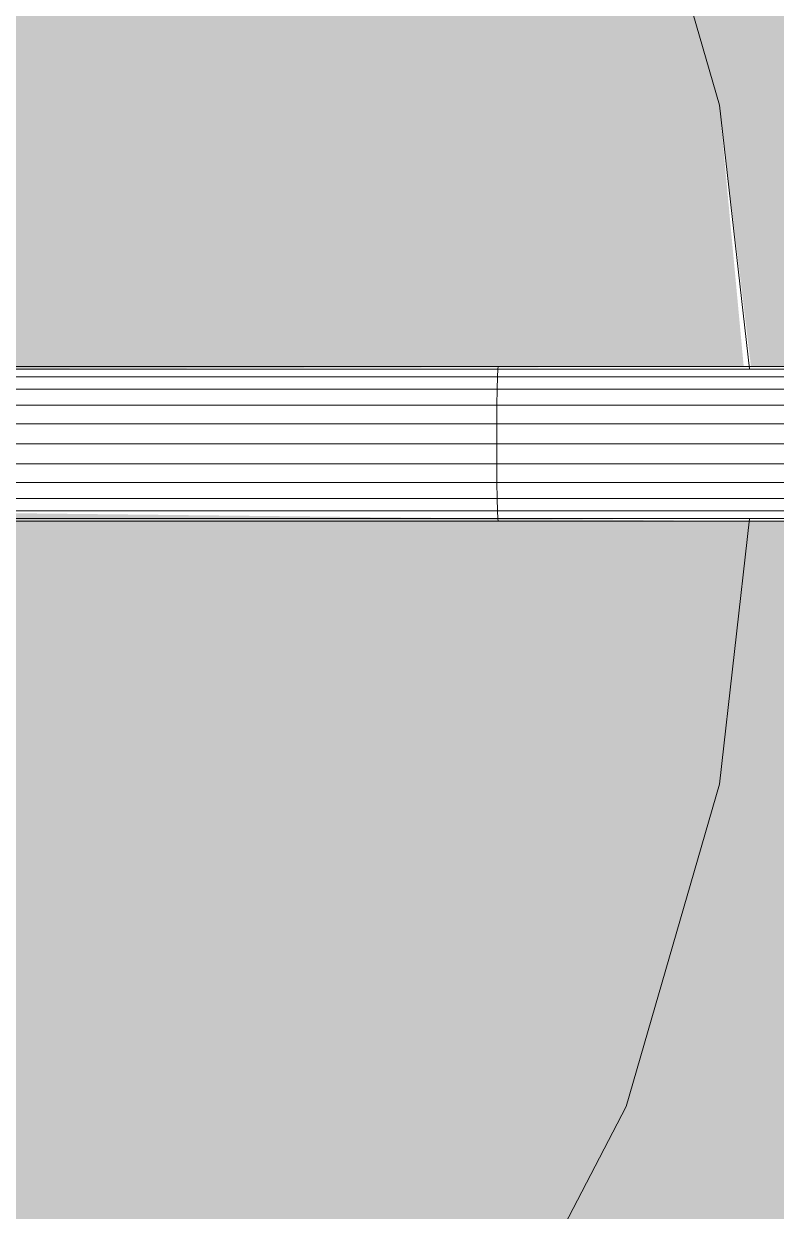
# Model space of a CAD drawing. Header units: inches. Extents: x -4294 to -464, y 9706 to 12475.
# Drawn here: x -2925.72 to -2922.05, y 11461.86 to 11467.65 of the extents above; entities that cross this region are included whole.
import ezdxf

# ---------------------------------------------------------------- set-up
doc = ezdxf.new("R2010")
doc.units = ezdxf.units.IN
doc.header["$MEASUREMENT"] = 0
doc.layers.add('G-IMPT', color=8, linetype='Continuous', lineweight=9)
doc.layers.add('P-SANR-FIXT', color=6, linetype='Continuous', lineweight=9)

# ---------------------------------------------------------------- blocks, each defined once
blk = doc.blocks.new('Plbg-Sink Wall Mounted-UH - T11839_dwg-791503-FLOOR PLAN - 1ST FLOOR')
at = {"layer": 'G-IMPT'}
for p, q in [((-1.2172, 0.3769), (-4.374, 0.3769)), ((-1.2153, 0.3639), (-4.374, 0.3639)), ((1.2954, 0.3769), (-1.2172, 0.3769)), ((-1.2153, 0.3639), (-1.2172, 0.3769)), ((-1.2135, 0.3264), (-1.2153, 0.3639)), ((-1.2153, 0.3639), (1.2987, 0.3639)), ((-1.2135, 0.3264), (-4.3843, 0.3264)), ((-1.212, 0.2664), (-1.2135, 0.3264)), ((1.3017, 0.3264), (-1.2135, 0.3264)), ((-1.212, 0.2664), (-4.374, 0.2664)), ((-1.2109, 0.1885), (-1.212, 0.2664)), ((-1.212, 0.2664), (1.3044, 0.2664)), ((-1.2109, 0.1885), (-4.374, 0.1885)), ((-1.2101, 0.0975), (-1.2109, 0.1885)), ((1.3064, 0.1885), (-1.2109, 0.1885)), ((-1.2101, 0.0975), (-4.374, 0.0975)), ((-1.2099, 0), (-1.2101, 0.0975)), ((-1.2101, 0.0975), (1.3077, 0.0975)), ((-1.2099, 0), (-4.374, 0)), ((-1.2101, -0.0975), (-1.2099, 0)), ((1.3081, 0), (-1.2099, 0)), ((-1.2101, -0.0975), (-4.374, -0.0975)), ((-1.2109, -0.1885), (-1.2101, -0.0975)), ((-1.2101, -0.0975), (1.3077, -0.0975)), ((-1.2109, -0.1885), (-4.374, -0.1885)), ((-1.212, -0.2664), (-1.2109, -0.1885)), ((1.3064, -0.1885), (-1.2109, -0.1885)), ((-1.212, -0.2664), (-4.374, -0.2664)), ((-1.2135, -0.3264), (-1.212, -0.2664)), ((-1.212, -0.2664), (1.3044, -0.2664)), ((-1.2135, -0.3264), (-4.374, -0.3264)), ((-1.2153, -0.3639), (-1.2135, -0.3264)), ((1.3017, -0.3264), (-1.2135, -0.3264)), ((-1.2153, -0.3639), (-4.374, -0.3639)), ((-1.2172, -0.3769), (-4.374, -0.3769)), ((-1.2172, -0.3769), (-1.2153, -0.3639)), ((1.2954, -0.3769), (-1.2172, -0.3769)), ((-1.2153, -0.3639), (1.2987, -0.3639))]:
    blk.add_line(p, q, dxfattribs=at)
blk = doc.blocks.new('Plbg-Sink Wall Mounted-UH - Sink-403447-FLOOR PLAN - 1ST FLOOR')
at = {"layer": 'P-SANR-FIXT'}
h = blk.add_hatch(color=256, dxfattribs=at)
h.paths.add_polyline_path([(12, -6.7243), (12, -0.75), (-12, -0.75), (-12, -18), (12, -18), (12, -16)], flags=0)
h.paths.add_polyline_path([(12, 0), (-12, 0), (-12, -0.5), (12, -0.5)], flags=0)
h.paths.add_polyline_path([(8.9215, -3.9431), (8.8776, -4.0804), (8.8162, -4.5373), (8.5971, -4.766), (8.2471, -4.9861), (7.8731, -5.0736), (7.6477, -5.0563), (7.551, -4.9738), (7.3715, -4.8996), (7.3313, -4.9341), (6.3708, -5.8973), (6.7141, -6.3634), (7.2504, -7.6314), (7.4367, -9), (7.2504, -10.3686), (6.7006, -11.6685), (5.8149, -12.8346), (4.6379, -13.8084), (3.2284, -14.5412), (1.6572, -14.996), (0.003, -15.1502), (-1.6511, -14.996), (-3.2223, -14.5412), (-4.6318, -13.8084), (-5.8089, -12.8346), (-6.6945, -11.6685), (-7.2443, -10.3686), (-7.4307, -9), (-7.2443, -7.6314), (-6.6945, -6.3315), (-5.8089, -5.1654), (-4.6318, -4.1916), (-3.2223, -3.4588), (-1.6511, -3.004), (-0.3769, -2.8498), (-0.3769, -1.0552), (-0.9162, -1.0552), (-0.9162, -0.7584), (0.9516, -0.7597), (0.9162, -1.0552), (0.3769, -1.0552), (0.3769, -2.8846), (1.6572, -3.004), (3.2284, -3.4588), (4.6379, -4.1916), (5.8976, -5.2743), (6.1431, -5.5975), (7.1126, -4.5854), (7.0208, -4.4126), (6.9678, -4.2699), (6.9264, -4.2176), (6.9703, -4.0804), (7.0317, -3.6235), (7.2508, -3.3948), (7.6007, -3.1746), (7.9748, -3.0871), (8.226, -3.1518), (8.2419, -3.181), (8.4764, -3.2611), (8.6795, -3.4029), (8.6531, -3.456), (8.8232, -3.6884), (8.8877, -3.9004)], flags=0)
h = blk.add_hatch(color=256, dxfattribs=at)
h.paths.add_polyline_path([(7.4367, -9), (7.2504, -7.6314), (6.5837, -6.1776), (6.3708, -5.8973), (5.2471, -6.9868), (5.0955, -6.9088), (5.0175, -6.7572), (5.0637, -6.6845), (6.1431, -5.5975), (5.6409, -5.0214), (4.6379, -4.1916), (3.2284, -3.4588), (1.6572, -3.004), (0.3769, -2.8846), (0.3264, -7.4777), (-0.3639, -7.4577), (-0.3769, -2.8852), (-1.6511, -3.004), (-3.2223, -3.4588), (-4.6318, -4.1916), (-5.8089, -5.1654), (-6.6945, -6.3315), (-7.2443, -7.6314), (-7.4307, -9), (-7.2443, -10.3686), (-6.6945, -11.6685), (-5.8089, -12.8346), (-4.6318, -13.8084), (-3.2223, -14.5412), (-1.6511, -14.996), (0.003, -15.1502), (1.6572, -14.996), (3.2284, -14.5412), (4.6379, -13.8084), (5.8149, -12.8346), (6.7006, -11.6685), (7.2504, -10.3686)], flags=0)
h.paths.add_polyline_path([(0.3264, -7.8292), (0.3264, -9.0653), (0.2664, -9.1933), (0.2664, -9.4675), (0.0975, -9.6232), (0.0734, -9.685), (-0.0975, -9.682), (-0.119, -9.5453), (-0.2664, -9.4675), (-0.2664, -9.1222), (-0.3264, -9.0653), (-0.3264, -7.5917), (-0.1885, -7.5581), (0.3264, -7.5968), (0.3264, -7.818)], flags=0)
at = {"layer": 'P-SANR-FIXT', "flags": 128}
for points in [[(-7.4307, -9), (-7.2443, -7.6314), (-6.6945, -6.3315), (-5.8089, -5.1654), (-4.6318, -4.1916), (-3.2223, -3.4588), (-1.6511, -3.004), (-0.3655, -2.8575)], [(0.3654, -2.8573), (1.6572, -3.004), (3.2284, -3.4588), (4.6379, -4.1916), (5.8149, -5.1654), (6.2023, -5.6066)]]:
    blk.add_lwpolyline(points, dxfattribs=at)
at = {"rotation": 270.0000000000001}
blk.add_blockref('Plbg-Sink Wall Mounted-UH - T11839_dwg-791503-FLOOR PLAN - 1ST FLOOR', (0, -5.2989), dxfattribs=at)

msp = doc.modelspace()

# ---------------------------------------------------------------- block references
at = {"layer": 'P-SANR-FIXT', "rotation": 269.9999999999986}
msp.add_blockref('Plbg-Sink Wall Mounted-UH - Sink-403447-FLOOR PLAN - 1ST FLOOR', (-2919.3237, 11465.6019), dxfattribs=at)

doc.saveas('drawing.dxf')
